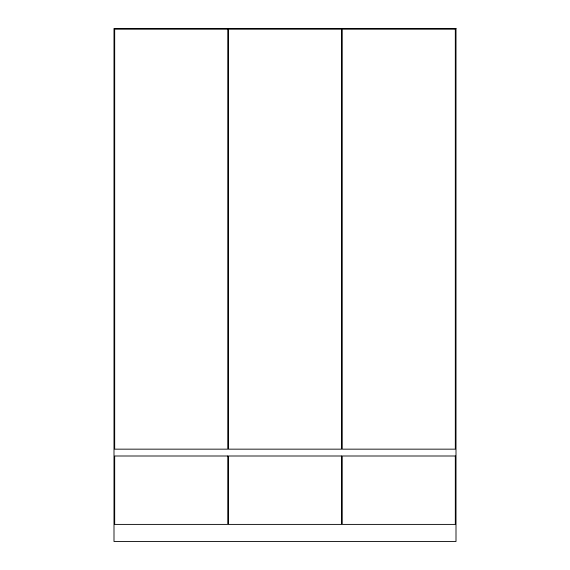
<?xml version="1.0" encoding="UTF-8"?>
<svg xmlns="http://www.w3.org/2000/svg" width="570" height="570" viewBox="0 0 570 570"><rect width="100%" height="100%" fill="white"/><g stroke="black" fill="none" stroke-linecap="round" stroke-linejoin="round"><path stroke-width="0.85" d="M456 28.5L114 28.5L114 541.5L456 541.5L456 28.5M227.772 29.184L114.684 29.184L114.684 449.16L227.772 449.16L227.772 29.184M341.544 29.184L228.456 29.184L228.456 449.16L341.544 449.16L341.544 29.184M455.316 29.184L342.228 29.184L342.228 449.16L455.316 449.16L455.316 29.184M227.772 456L114.684 456L114.684 524.4L227.772 524.4L227.772 456M341.544 456L228.456 456L228.456 524.4L341.544 524.4L341.544 456M455.316 456L342.228 456L342.228 524.4L455.316 524.4L455.316 456"/></g></svg>
